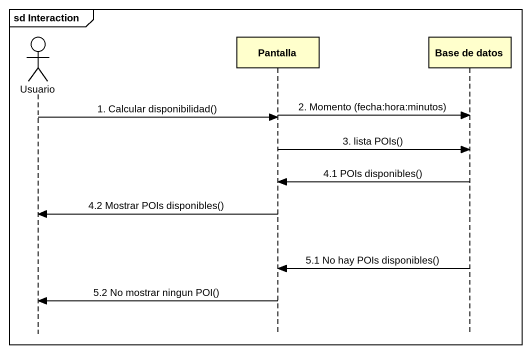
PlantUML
@startuml
mainframe sd Interaction
hide footbox
actor Usuario
participant Pantalla
participant "Base de datos" as Base_de_datos

Pantalla -> Base_de_datos : 2. Momento (fecha:hora:minutos)
Usuario -> Pantalla : 1. Calcular disponibilidad()
Pantalla -> Base_de_datos : 3. lista POIs()
Base_de_datos -> Pantalla : 4.1 POIs disponibles()
Pantalla -> Usuario : 4.2 Mostrar POIs disponibles()
Base_de_datos -> Pantalla : 5.1 No hay POIs disponibles()
Pantalla -> Usuario : 5.2 No mostrar ningun POI()
@enduml
